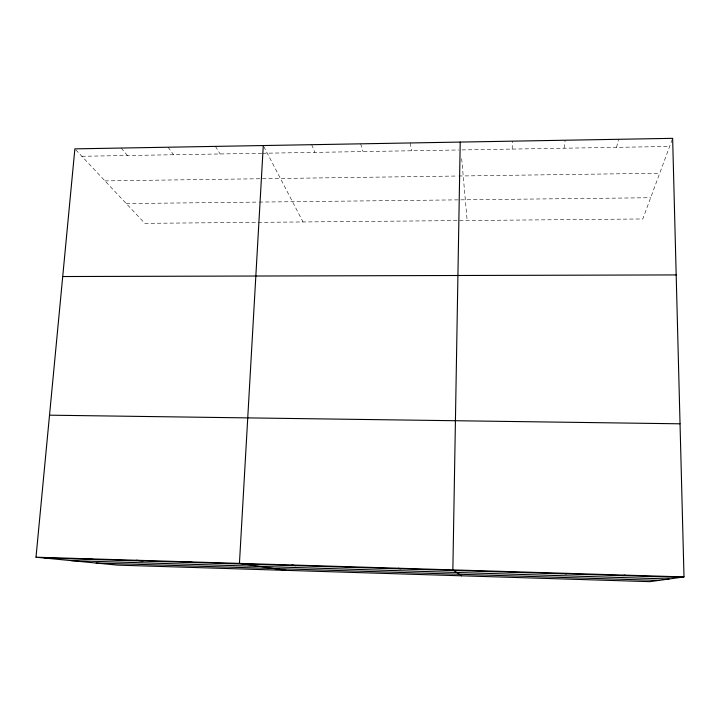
<?xml version="1.0" encoding="UTF-8"?>
<svg xmlns="http://www.w3.org/2000/svg" width="720" height="720" viewBox="0 0 720 720"><rect width="100%" height="100%" fill="white"/><g stroke="black" fill="none" stroke-linecap="round" stroke-linejoin="round"><path stroke-width="0.54" stroke-dasharray="3.6 2.7" d="M512.19 149.085L512.388 141.156M564.066 148.212L565.173 140.229M616.545 147.339L618.588 139.284M672.264 139.347L642.807 218.97L458.154 220.59M81.837 156.276L261.648 153.27M262.764 153.252L458.667 149.976M462.024 149.922L669.636 146.448M104.958 180.891L457.686 176.022M458.784 176.004L659.727 173.232M126.261 203.562L258.102 202.095M259.218 202.077L650.664 197.73M457.029 220.599L144.846 223.344L74.871 148.86M121.203 148.041L127.449 155.511M168.048 147.213L173.547 154.746M215.406 146.385L220.149 153.963M263.781 146.493L303.03 221.958M311.697 144.684L314.874 152.379M360.648 143.829L363.015 151.578M410.148 142.956L411.696 150.759M461.673 158.607L467.154 220.509"/><path stroke-width="1.08" d="M460.215 142.074L452.862 569.889L461.628 575.811M263.286 145.539L239.436 563.391L286.209 570.366M36 557.199L74.871 148.86L672.642 138.339L684 576.918L649.881 581.661L117.567 565.128L36 557.199L684 576.918M509.382 572.184L509.535 571.608M565.704 573.903L566.946 573.363M622.755 575.64L625.095 575.127M62.712 276.534L676.179 274.923M49.518 415.179L680.031 423.801M44.226 558L680.517 577.404M71.343 560.628L669.105 578.997M96.111 563.04L658.773 580.428M85.959 558.72L93.339 559.494M136.512 560.259L143.028 561.015M187.668 561.816L193.302 562.545M291.825 564.984L295.632 565.668M344.853 566.595L347.706 567.252M398.52 568.233L400.41 568.863"/></g></svg>
